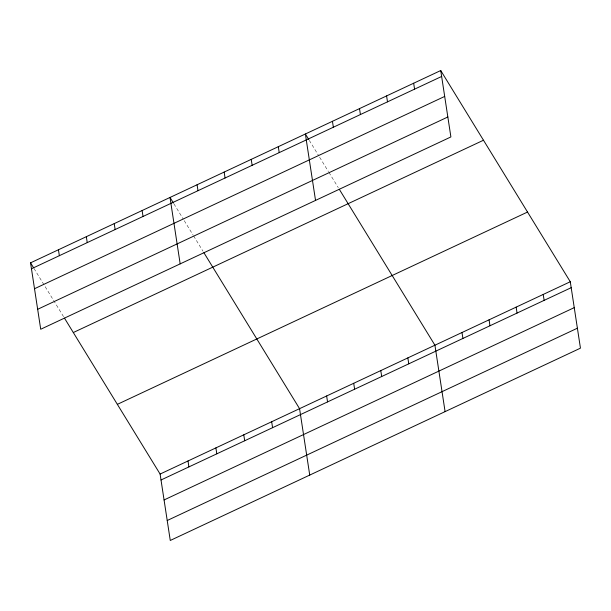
<?xml version="1.0" encoding="UTF-8"?>
<svg xmlns="http://www.w3.org/2000/svg" width="611" height="611" viewBox="0 0 611 611"><rect width="100%" height="100%" fill="white"/><g stroke="black" fill="none" stroke-linecap="round" stroke-linejoin="round"><path stroke-width="0.46" stroke-dasharray="3.06 2.29" d="M309.303 140.4L318.637 155.622M319.622 157.226L328.466 171.645M328.962 172.447L338.295 187.669M173.944 203.86L183.277 219.082M184.262 220.686L193.107 235.105M193.603 235.907L202.936 251.129M33.987 268.443L63.964 317.315"/><path stroke-width="0.92" d="M440.73 70.532L450.895 136.948L40.716 329.253L30.55 262.837L440.73 70.532L570.284 281.747L580.45 348.163L170.27 540.468L160.105 474.052L64.461 318.117M31.459 268.771L441.638 76.467M34.514 288.728L444.693 96.423M37.661 309.296L447.84 116.991M73.305 332.537L483.484 140.232M117.35 404.352L527.53 212.048M160.105 474.052L570.284 281.747M161.014 479.986L571.193 287.682M164.069 499.951L574.248 307.639M167.215 520.511L577.395 328.206M308.815 139.598L305.37 133.992L315.536 200.408M339.281 189.273L434.925 345.207L445.091 411.623M173.455 203.058L170.011 197.452L180.176 263.868M203.921 252.733L299.566 408.667L309.731 475.083M30.55 262.837L33.498 267.641M543.217 294.441L544.126 300.375M516.142 307.127L517.051 313.069M489.067 319.82L489.976 325.755M462 332.514L462.909 338.448M413.662 83.218L414.571 89.16M386.587 95.912L387.496 101.854M407.858 357.901L408.767 363.835M359.512 108.605L360.421 114.54M380.783 370.594L381.692 376.529M332.445 121.299L333.354 127.233M353.708 383.28L354.617 389.222M326.641 395.974L327.549 401.908M278.303 146.686L279.212 152.62M251.228 159.372L252.137 165.314M271.674 421.743L272.582 427.685M224.153 172.065L225.062 178.007M243.781 434.818L244.69 440.76M197.086 184.759L197.995 190.693M215.889 447.901L216.798 453.836M187.997 460.977L188.906 466.911M142.119 210.528L143.027 216.462M114.226 223.603L115.135 229.545M86.334 236.686L87.243 242.62M58.442 249.762L59.351 255.696"/></g></svg>
